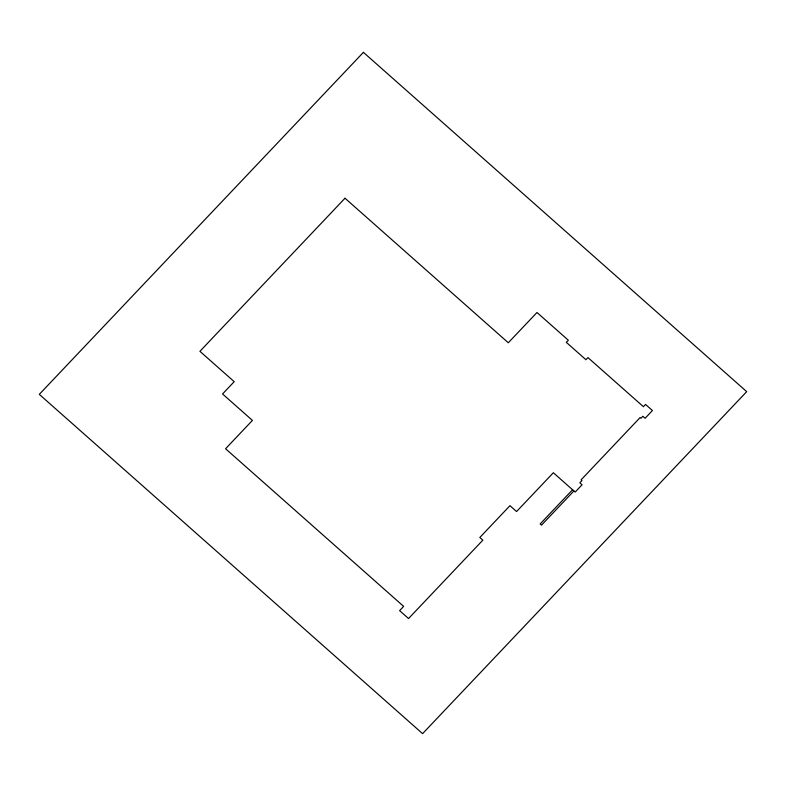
<?xml version="1.0" encoding="UTF-8"?>
<svg xmlns="http://www.w3.org/2000/svg" width="786" height="786" viewBox="0 0 786 786"><rect width="100%" height="100%" fill="white"/><g stroke="black" fill="none" stroke-linecap="round" stroke-linejoin="round"><path stroke-width="1.18" d="M572.562 489.757L540.159 523.948L541.505 525.136L573.918 490.945M363.407 52.348L39.3 394.356L422.593 733.652L746.7 391.644L363.407 52.348M345.005 198.219L199.919 351.322L234.208 381.672L222.556 393.973L252.424 420.412L225.572 448.747L403.64 606.379L399.612 610.634L408.553 618.543L482.85 540.149L479.833 537.477L509.967 505.683L516.579 511.539L553.344 472.74L575.175 492.065L582.072 484.785L579.842 482.81L581.925 480.6L581.09 479.853L640.128 417.553L640.973 418.299L642.879 416.285L645.119 418.27L652.439 410.538L645.552 404.446L643.42 406.696L587.938 357.581L585.924 359.703L566.303 342.342L568.317 340.21L536.995 312.484L508.296 342.765L345.005 198.219"/></g></svg>
